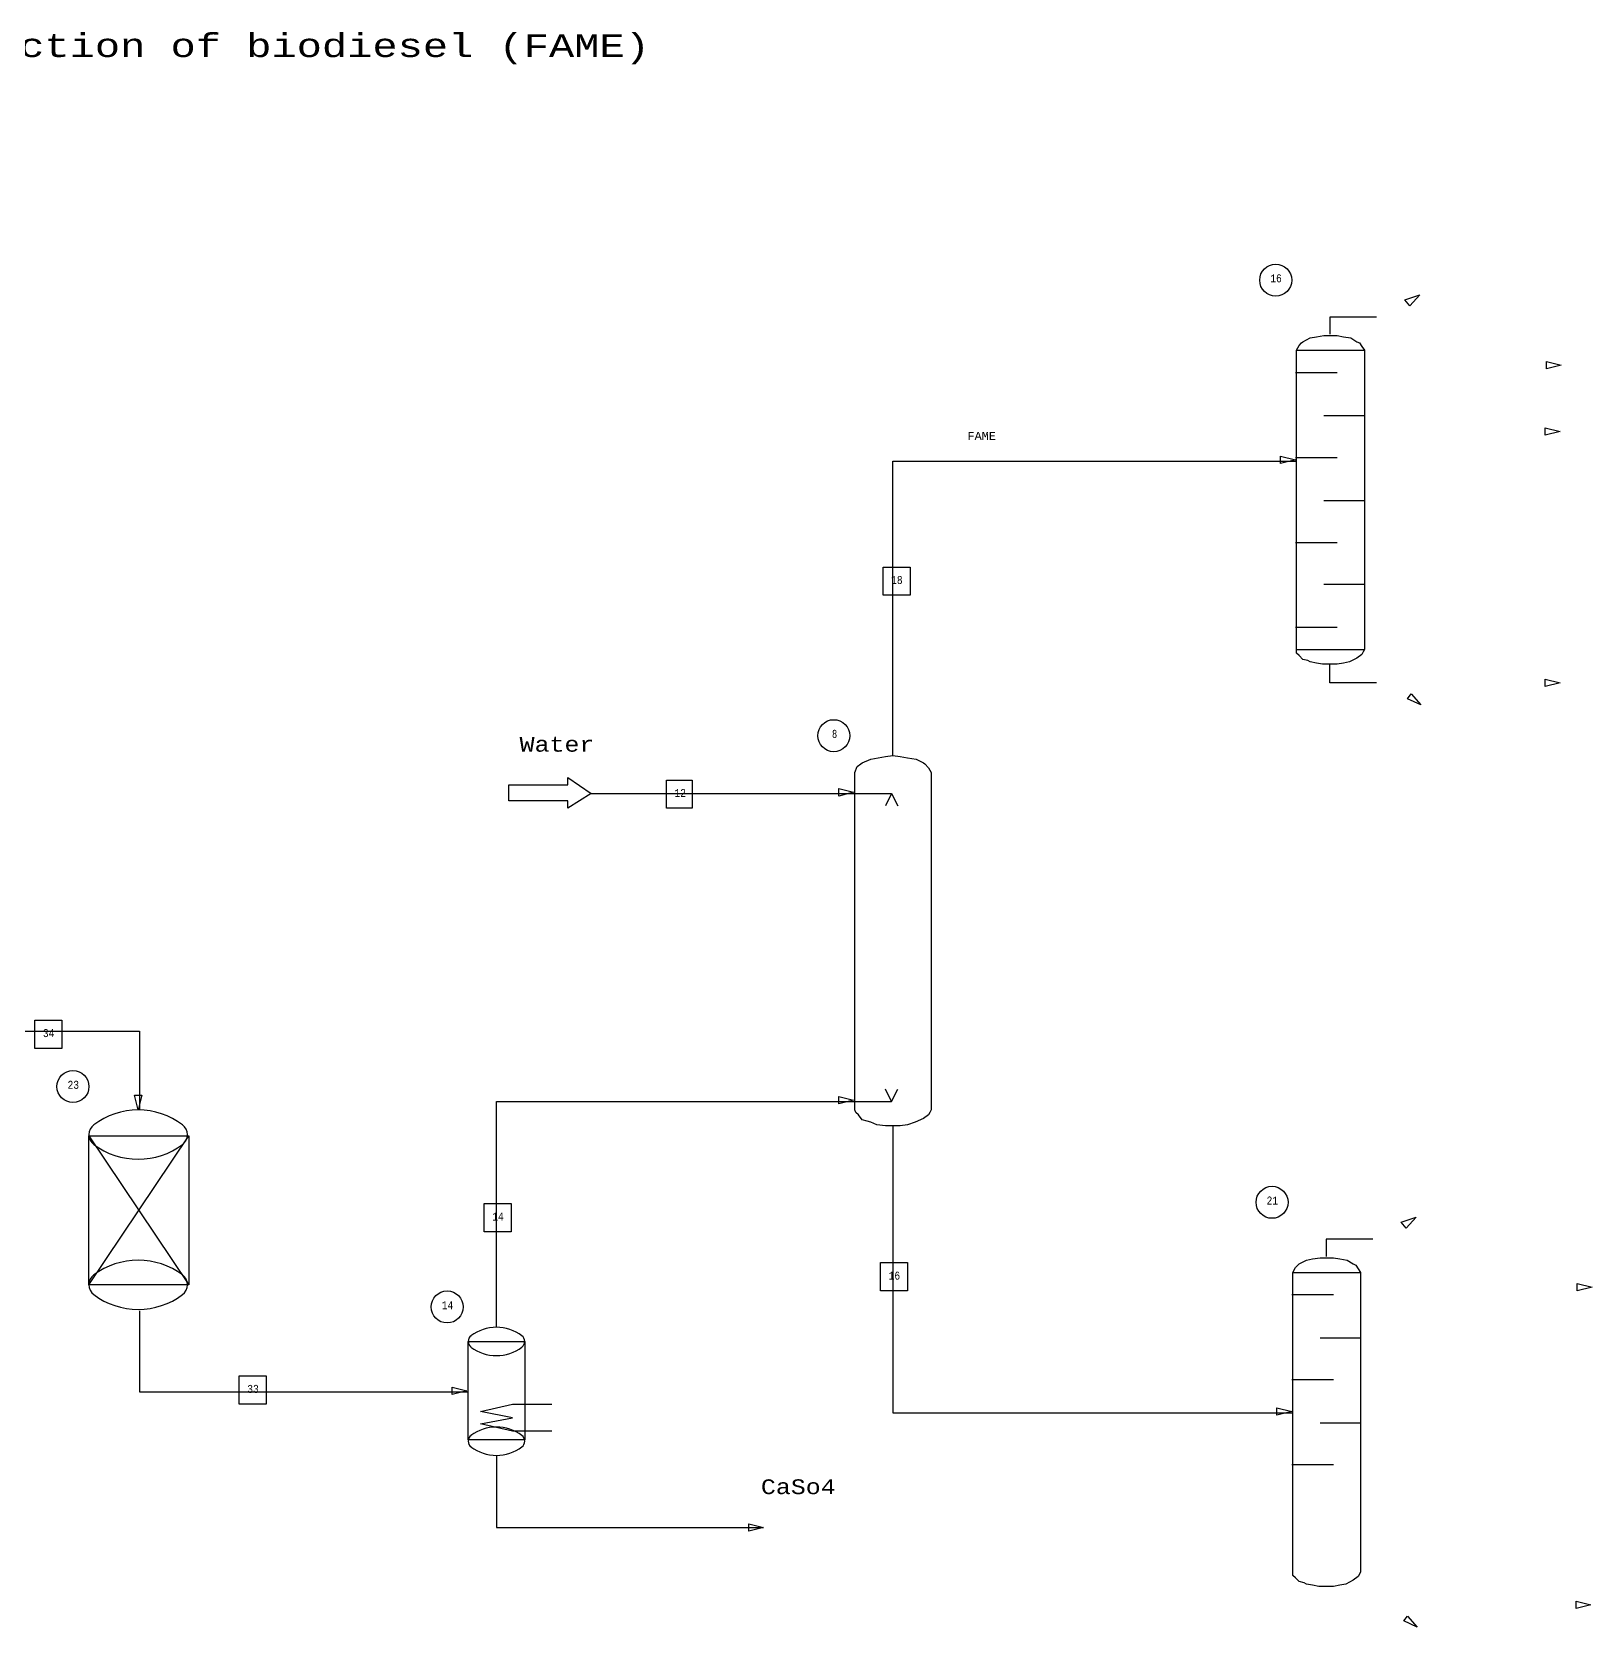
# Model space of a CAD drawing. Extents: x 7853 to 11164, y 5635 to 6931.
# Drawn here: x 9897 to 11164, y 5635 to 6931 of the extents above; entities that cross this region are included whole.
import ezdxf

# ---------------------------------------------------------------- set-up
doc = ezdxf.new("R2010")
doc.units = 0
doc.header["$LTSCALE"] = 200
doc.layers.add('FS_OBJECT', color=7, linetype='CONTINUOUS')
doc.styles.get("Standard").update_dxf_attribs({"font": 'MONOTXT'})

msp = doc.modelspace()

# ---------------------------------------------------------------- linework, layer by layer
at = {"layer": 'FS_OBJECT', "color": 7, "linetype": 'CONTINUOUS'}
for p, q in [((11012, 6713), (11024, 6717)), ((11016, 6708), (11012, 6713)), ((11024, 6717), (11016, 6708)), ((10989, 6699), (10951, 6699)), ((10951, 6699), (10951, 6685)), ((10924, 6672), (10926, 6676)), ((10926, 6676), (10928, 6678)), ((10928, 6678), (10929, 6679)), ((10929, 6679), (10935, 6682)), ((10935, 6682), (10940, 6683)), ((10940, 6683), (10946, 6684)), ((10946, 6684), (10951, 6684)), ((10951, 6684), (10957, 6684)), ((10957, 6684), (10962, 6683)), ((10962, 6683), (10968, 6682)), ((10968, 6682), (10973, 6679)), ((10973, 6679), (10975, 6678)), ((10975, 6678), (10977, 6675)), ((10977, 6675), (10979, 6672)), ((10924, 6429), (10924, 6672)), ((10924, 6672), (10979, 6672)), ((10979, 6672), (10979, 6429)), ((11127, 6657), (11127, 6663)), ((11127, 6663), (11139, 6660)), ((11139, 6660), (11127, 6657)), ((10923, 6654), (10957, 6654)), ((10946, 6619), (10979, 6619)), ((11126, 6603), (11126, 6609)), ((11126, 6609), (11138, 6606)), ((11138, 6606), (11126, 6603)), ((10596, 6343), (10596, 6582)), ((10596, 6582), (10923, 6582)), ((10911, 6580), (10911, 6586)), ((10911, 6586), (10923, 6583)), ((10923, 6583), (10911, 6580)), ((10923, 6585), (10957, 6585)), ((10946, 6550), (10979, 6550)), ((10923, 6516), (10957, 6516)), ((10588, 6496), (10610, 6496)), ((10588, 6473), (10588, 6496)), ((10610, 6496), (10610, 6473)), ((10946, 6482), (10979, 6482)), ((10610, 6473), (10588, 6473)), ((10923, 6447), (10957, 6447)), ((10924, 6426), (10924, 6429)), ((10924, 6429), (10979, 6429)), ((10978, 6427), (10977, 6425)), ((10979, 6429), (10978, 6427)), ((10926, 6424), (10924, 6426)), ((10929, 6421), (10926, 6424)), ((10933, 6420), (10929, 6421)), ((10935, 6419), (10933, 6420)), ((10940, 6418), (10935, 6419)), ((10945, 6417), (10940, 6418)), ((10951, 6417), (10945, 6417)), ((10957, 6417), (10951, 6417)), ((10951, 6402), (10951, 6417)), ((10962, 6418), (10957, 6417)), ((10967, 6419), (10962, 6418)), ((10973, 6422), (10967, 6419)), ((10977, 6425), (10973, 6422)), ((10989, 6402), (10951, 6402)), ((11126, 6399), (11126, 6405)), ((11126, 6405), (11138, 6402)), ((11138, 6402), (11126, 6399)), ((11014, 6389), (11017, 6393)), ((11025, 6384), (11014, 6389)), ((11017, 6393), (11025, 6384)), ((10567, 6334), (10570, 6336)), ((10570, 6336), (10571, 6337)), ((10571, 6337), (10578, 6340)), ((10578, 6340), (10584, 6341)), ((10584, 6341), (10590, 6342)), ((10590, 6342), (10596, 6343)), ((10596, 6343), (10602, 6342)), ((10602, 6342), (10608, 6341)), ((10608, 6341), (10615, 6340)), ((10615, 6340), (10621, 6337)), ((10621, 6337), (10622, 6336)), ((10622, 6336), (10625, 6333)), ((10332, 6319), (10332, 6325)), ((10332, 6325), (10351, 6312)), ((10412, 6323), (10433, 6323)), ((10412, 6300), (10412, 6323)), ((10433, 6323), (10433, 6300)), ((10565, 6329), (10567, 6334)), ((10565, 6055), (10565, 6329)), ((10625, 6333), (10627, 6329)), ((10627, 6329), (10627, 6055)), ((10284, 6319), (10332, 6319)), ((10284, 6306), (10284, 6319)), ((10351, 6312), (10332, 6300)), ((10351, 6312), (10359, 6312)), ((10351, 6312), (10438, 6312)), ((10438, 6312), (10438, 6312)), ((10438, 6312), (10565, 6312)), ((10552, 6310), (10552, 6316)), ((10552, 6316), (10564, 6313)), ((10564, 6313), (10552, 6310)), ((10565, 6312), (10580, 6312)), ((10580, 6312), (10595, 6312)), ((10595, 6312), (10590, 6302)), ((10595, 6312), (10600, 6302)), ((10332, 6306), (10284, 6306)), ((10332, 6300), (10332, 6306)), ((10433, 6300), (10412, 6300)), ((9831, 6119), (9984, 6119)), ((9899, 6128), (9921, 6128)), ((9899, 6105), (9899, 6128)), ((9921, 6128), (9921, 6105)), ((9984, 6119), (9984, 6055)), ((9921, 6105), (9899, 6105)), ((9983, 6055), (9980, 6067)), ((9980, 6067), (9986, 6067)), ((9986, 6067), (9983, 6055)), ((10552, 6060), (10552, 6066)), ((10552, 6066), (10564, 6063)), ((10595, 6062), (10590, 6072)), ((10595, 6062), (10600, 6072)), ((10274, 5879), (10274, 6062)), ((10274, 6062), (10565, 6062)), ((10564, 6063), (10552, 6060)), ((10565, 6062), (10580, 6062)), ((10566, 6053), (10565, 6055)), ((10568, 6051), (10566, 6053)), ((10571, 6047), (10568, 6051)), ((10580, 6062), (10595, 6062)), ((10625, 6051), (10621, 6048)), ((10626, 6053), (10625, 6051)), ((10627, 6055), (10626, 6053)), ((10575, 6046), (10571, 6047)), ((10578, 6045), (10575, 6046)), ((10583, 6043), (10578, 6045)), ((10590, 6042), (10583, 6043)), ((10596, 6042), (10590, 6042)), ((10602, 6042), (10596, 6042)), ((10596, 6042), (10596, 5809)), ((10608, 6043), (10602, 6042)), ((10614, 6045), (10608, 6043)), ((10621, 6048), (10614, 6045)), ((9943, 6034), (10024, 6034)), ((9943, 5913), (9943, 6034)), ((9943, 6034), (10024, 5913)), ((9943, 5913), (10024, 6034)), ((10024, 6034), (10024, 5913)), ((10264, 5979), (10286, 5979)), ((10264, 5956), (10264, 5979)), ((10286, 5979), (10286, 5956)), ((11009, 5964), (11021, 5968)), ((11013, 5959), (11009, 5964)), ((11021, 5968), (11013, 5959)), ((10286, 5956), (10264, 5956)), ((10986, 5950), (10948, 5950)), ((10948, 5950), (10948, 5936)), ((10932, 5933), (10937, 5934)), ((10937, 5934), (10943, 5935)), ((10943, 5935), (10948, 5935)), ((10948, 5935), (10954, 5935)), ((10954, 5935), (10959, 5934)), ((10959, 5934), (10965, 5933)), ((10586, 5931), (10608, 5931)), ((10586, 5908), (10586, 5931)), ((10608, 5931), (10608, 5908)), ((10921, 5923), (10923, 5927)), ((10921, 5680), (10921, 5923)), ((10921, 5923), (10976, 5923)), ((10923, 5927), (10925, 5929)), ((10925, 5929), (10926, 5930)), ((10926, 5930), (10932, 5933)), ((10965, 5933), (10970, 5930)), ((10970, 5930), (10972, 5929)), ((10972, 5929), (10974, 5926)), ((10974, 5926), (10976, 5923)), ((10976, 5923), (10976, 5680)), ((10024, 5913), (9943, 5913)), ((10608, 5908), (10586, 5908)), ((11152, 5908), (11152, 5914)), ((11152, 5914), (11164, 5911)), ((11164, 5911), (11152, 5908)), ((10920, 5905), (10954, 5905)), ((9984, 5892), (9984, 5826)), ((10943, 5870), (10976, 5870)), ((10251, 5867), (10297, 5867)), ((10251, 5787), (10251, 5867)), ((10297, 5867), (10297, 5787)), ((10065, 5839), (10087, 5839)), ((10065, 5816), (10065, 5839)), ((10087, 5839), (10087, 5816)), ((10920, 5836), (10954, 5836)), ((9984, 5826), (10251, 5826)), ((10238, 5824), (10238, 5830)), ((10238, 5830), (10250, 5827)), ((10250, 5827), (10238, 5824)), ((10087, 5816), (10065, 5816)), ((10261, 5810), (10287, 5816)), ((10287, 5805), (10261, 5810)), ((10261, 5800), (10287, 5805)), ((10287, 5816), (10319, 5816)), ((10319, 5816), (10319, 5816)), ((10596, 5809), (10920, 5809)), ((10908, 5807), (10908, 5813)), ((10908, 5813), (10920, 5810)), ((10920, 5810), (10908, 5807)), ((10287, 5794), (10261, 5800)), ((10319, 5794), (10287, 5794)), ((10943, 5801), (10976, 5801)), ((10297, 5787), (10251, 5787)), ((10274, 5774), (10274, 5716)), ((10920, 5767), (10954, 5767)), ((10274, 5716), (10491, 5716)), ((10479, 5713), (10479, 5719)), ((10479, 5719), (10491, 5716)), ((10491, 5716), (10479, 5713)), ((10921, 5677), (10921, 5680)), ((10923, 5675), (10921, 5677)), ((10926, 5672), (10923, 5675)), ((10974, 5676), (10970, 5673)), ((10975, 5678), (10974, 5676)), ((10976, 5680), (10975, 5678)), ((10930, 5671), (10926, 5672)), ((10932, 5670), (10930, 5671)), ((10937, 5669), (10932, 5670)), ((10942, 5668), (10937, 5669)), ((10948, 5668), (10942, 5668)), ((10954, 5668), (10948, 5668)), ((10959, 5669), (10954, 5668)), ((10964, 5670), (10959, 5669)), ((10970, 5673), (10964, 5670)), ((11151, 5650), (11151, 5656)), ((11151, 5656), (11163, 5653)), ((11163, 5653), (11151, 5650)), ((11011, 5640), (11014, 5644)), ((11022, 5635), (11011, 5640)), ((11014, 5644), (11022, 5635))]:
    msp.add_line(p, q, dxfattribs=at)
at = {"layer": 'FS_OBJECT', "color": 7}
for centre in [(10907, 6729), (10548, 6359), (9930, 6074), (10904, 5980), (10234, 5895)]:
    msp.add_circle(centre, 13, dxfattribs=at)
for centre, radius, start, end in [((9983, 5995), 60, 90, 126.87), ((9983, 5995), 60, 53.13, 90), ((9953, 6035), 10, 126.87, 180), ((10013, 6035), 10, 0, 53.13), ((9953, 6035), 10, 180, 233.13), ((9983, 6075), 60, 233.13, 270), ((9983, 6075), 60, 270, 306.87), ((10013, 6035), 10, 306.87, 0), ((9953, 5913), 10, 126.87, 180), ((9983, 5873), 60, 90, 126.87), ((9983, 5873), 60, 53.13, 90), ((10013, 5913), 10, 0, 53.13), ((9953, 5913), 10, 180, 233.13), ((10013, 5913), 10, 306.87, 0), ((9983, 5953), 60, 233.13, 270), ((9983, 5953), 60, 270, 306.87), ((10256.8, 5867), 5.75, 126.87, 180), ((10274, 5844), 34.5, 90, 126.87), ((10274, 5844), 34.5, 53.13, 90), ((10291.2, 5867), 5.75, 0, 53.13), ((10256.8, 5867), 5.75, 180, 233.13), ((10274, 5890), 34.5, 233.13, 270), ((10274, 5890), 34.5, 270, 306.87), ((10291.2, 5867), 5.75, 306.87, 0), ((10274, 5763), 34.5, 90, 126.87), ((10274, 5763), 34.5, 53.13, 90), ((10256.8, 5786), 5.75, 126.87, 180), ((10256.8, 5786), 5.75, 180, 233.13), ((10274, 5809), 34.5, 233.13, 270), ((10274, 5809), 34.5, 270, 306.87), ((10291.2, 5786), 5.75, 0, 53.13), ((10291.2, 5786), 5.75, 306.87, 0)]:
    msp.add_arc(centre, radius, start, end, dxfattribs=at)

# ---------------------------------------------------------------- texts
for s, height, width, p in [('Acid-catalyzed production of biodiesel (FAME)', 18.5, 1.28, (9476.4, 6910.2)), ('16', 6.5, 0.83, (10902.6, 6727.2)), ('FAME', 6.5, 1.03, (10656.6, 6599.2)), ('18', 6.5, 0.83, (10594.6, 6482.2)), ('8', 6.5, 0.74, (10546.6, 6357.2)), ('Water', 12, 1.17, (10292.8, 6346)), ('12', 6.5, 0.83, (10418.6, 6309.2)), ('34', 6.5, 0.83, (9905.6, 6114.2)), ('23', 6.5, 0.83, (9925.6, 6072.2)), ('21', 6.5, 0.83, (10899.6, 5978.2)), ('14', 6.5, 0.83, (10270.6, 5965.2)), ('16', 6.5, 0.83, (10592.6, 5917.2)), ('14', 6.5, 0.83, (10229.6, 5893.2)), ('33', 6.5, 0.83, (10071.6, 5825.2)), ('CaSo4', 12, 1.17, (10488.8, 5743))]:
    msp.add_text(s, height=height, dxfattribs=dict(at, width=width)).set_placement(p)

doc.saveas('drawing.dxf')
